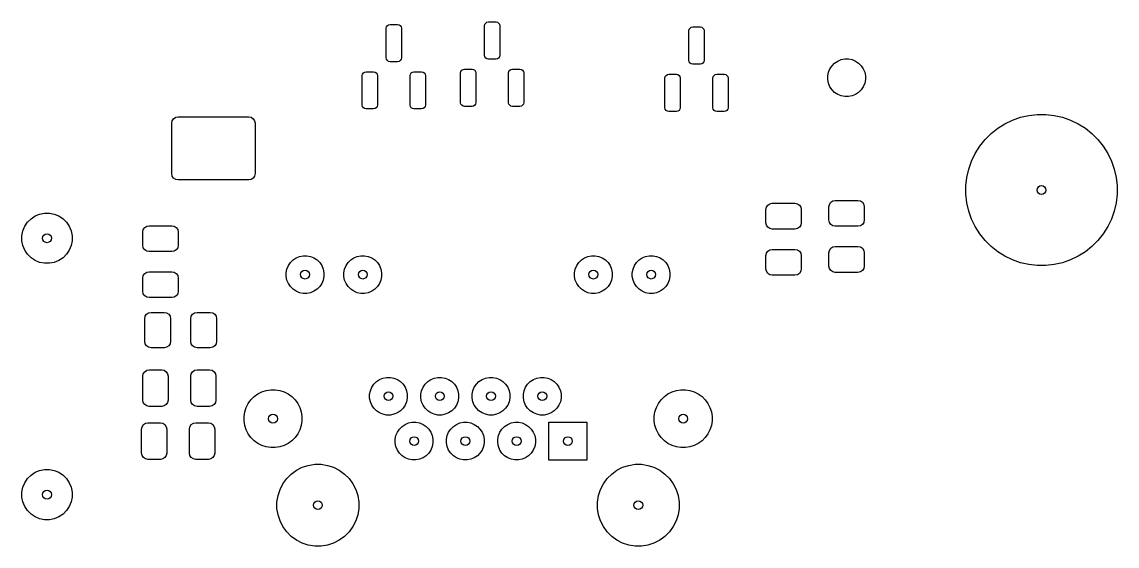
# Model space of a CAD drawing. Header units: inches. Extents: x -1.73 to 1.75, y 0.03 to 4.64.
# Drawn here: x 0.044 to 1.753, y 0.155 to 0.973 of the extents above; entities that cross this region are included whole.
import ezdxf

# ---------------------------------------------------------------- set-up
doc = ezdxf.new("R2010")
doc.units = ezdxf.units.IN
doc.header["$MEASUREMENT"] = 0
doc.layers.add('BLACK', color=250, linetype='CONTINUOUS')

msp = doc.modelspace()

# ---------------------------------------------------------------- linework, layer by layer
at = {"layer": 'BLACK', "linetype": 'CONTINUOUS'}
for p, q in [((0.6122, 0.9631), (0.6127, 0.9654)), ((0.6122, 0.9168), (0.6122, 0.9631)), ((0.6127, 0.9654), (0.6139, 0.9673)), ((0.6139, 0.9673), (0.6159, 0.9685)), ((0.6159, 0.9685), (0.6181, 0.969)), ((0.6181, 0.969), (0.6299, 0.969)), ((0.6299, 0.969), (0.6322, 0.9685)), ((0.6322, 0.9685), (0.6341, 0.9673)), ((0.6341, 0.9673), (0.6354, 0.9654)), ((0.6354, 0.9654), (0.6358, 0.9631)), ((0.6358, 0.9631), (0.6358, 0.9168)), ((0.7657, 0.967), (0.7662, 0.9693)), ((0.7657, 0.9208), (0.7657, 0.967)), ((0.7662, 0.9693), (0.7675, 0.9712)), ((0.7675, 0.9712), (0.7694, 0.9725)), ((0.7694, 0.9725), (0.7717, 0.9729)), ((0.7717, 0.9729), (0.7835, 0.9729)), ((0.7835, 0.9729), (0.7857, 0.9725)), ((0.7857, 0.9725), (0.7876, 0.9712)), ((0.7876, 0.9712), (0.7889, 0.9693)), ((0.7889, 0.9693), (0.7894, 0.967)), ((0.7894, 0.967), (0.7894, 0.9208)), ((1.0846, 0.9592), (1.0851, 0.9614)), ((1.0846, 0.9129), (1.0846, 0.9592)), ((1.0851, 0.9614), (1.0864, 0.9633)), ((1.0864, 0.9633), (1.0883, 0.9646)), ((1.0883, 0.9646), (1.0906, 0.9651)), ((1.0906, 0.9651), (1.1024, 0.9651)), ((1.1024, 0.9651), (1.1046, 0.9646)), ((1.1046, 0.9646), (1.1065, 0.9633)), ((1.1065, 0.9633), (1.1078, 0.9614)), ((1.1078, 0.9614), (1.1083, 0.9592)), ((1.1083, 0.9592), (1.1083, 0.9129)), ((0.6127, 0.9146), (0.6122, 0.9168)), ((0.6139, 0.9127), (0.6127, 0.9146)), ((0.6159, 0.9114), (0.6139, 0.9127)), ((0.6181, 0.9109), (0.6159, 0.9114)), ((0.6299, 0.9109), (0.6181, 0.9109)), ((0.6322, 0.9114), (0.6299, 0.9109)), ((0.6341, 0.9127), (0.6322, 0.9114)), ((0.6354, 0.9146), (0.6341, 0.9127)), ((0.6358, 0.9168), (0.6354, 0.9146)), ((0.7662, 0.9185), (0.7657, 0.9208)), ((0.7675, 0.9166), (0.7662, 0.9185)), ((0.7694, 0.9153), (0.7675, 0.9166)), ((0.7717, 0.9149), (0.7694, 0.9153)), ((0.7835, 0.9149), (0.7717, 0.9149)), ((0.7857, 0.9153), (0.7835, 0.9149)), ((0.7876, 0.9166), (0.7857, 0.9153)), ((0.7889, 0.9185), (0.7876, 0.9166)), ((0.7894, 0.9208), (0.7889, 0.9185)), ((1.0851, 0.9106), (1.0846, 0.9129)), ((1.0864, 0.9087), (1.0851, 0.9106)), ((1.0883, 0.9074), (1.0864, 0.9087)), ((1.0906, 0.907), (1.0883, 0.9074)), ((1.1024, 0.907), (1.0906, 0.907)), ((1.1046, 0.9074), (1.1024, 0.907)), ((1.1065, 0.9087), (1.1046, 0.9074)), ((1.1078, 0.9106), (1.1065, 0.9087)), ((1.1083, 0.9129), (1.1078, 0.9106)), ((1.3079, 0.9046), (1.312, 0.9087)), ((1.312, 0.9087), (1.3168, 0.9119)), ((1.3168, 0.9119), (1.3221, 0.9141)), ((1.3221, 0.9141), (1.3278, 0.9152)), ((1.3278, 0.9152), (1.3336, 0.9152)), ((1.3336, 0.9152), (1.3393, 0.9141)), ((1.3393, 0.9141), (1.3446, 0.9119)), ((1.3446, 0.9119), (1.3494, 0.9087)), ((1.3494, 0.9087), (1.3535, 0.9046)), ((0.5748, 0.8893), (0.5753, 0.8915)), ((0.5748, 0.843), (0.5748, 0.8893)), ((0.5753, 0.8915), (0.5765, 0.8934)), ((0.5765, 0.8934), (0.5784, 0.8947)), ((0.5784, 0.8947), (0.5807, 0.8952)), ((0.5807, 0.8952), (0.5925, 0.8952)), ((0.5925, 0.8952), (0.5948, 0.8947)), ((0.5948, 0.8947), (0.5967, 0.8934)), ((0.5967, 0.8934), (0.598, 0.8915)), ((0.598, 0.8915), (0.5984, 0.8893)), ((0.5984, 0.8893), (0.5984, 0.843)), ((0.6496, 0.8893), (0.6501, 0.8915)), ((0.6496, 0.843), (0.6496, 0.8893)), ((0.6501, 0.8915), (0.6513, 0.8934)), ((0.6513, 0.8934), (0.6533, 0.8947)), ((0.6533, 0.8947), (0.6555, 0.8952)), ((0.6555, 0.8952), (0.6673, 0.8952)), ((0.6673, 0.8952), (0.6696, 0.8947)), ((0.6696, 0.8947), (0.6715, 0.8934)), ((0.6715, 0.8934), (0.6728, 0.8915)), ((0.6728, 0.8915), (0.6732, 0.8893)), ((0.6732, 0.8893), (0.6732, 0.843)), ((0.7283, 0.8932), (0.7288, 0.8955)), ((0.7283, 0.8469), (0.7283, 0.8932)), ((0.7288, 0.8955), (0.7301, 0.8974)), ((0.7301, 0.8974), (0.732, 0.8987)), ((0.732, 0.8987), (0.7343, 0.8991)), ((0.7343, 0.8991), (0.7461, 0.8991)), ((0.7461, 0.8991), (0.7483, 0.8987)), ((0.7483, 0.8987), (0.7502, 0.8974)), ((0.7502, 0.8974), (0.7515, 0.8955)), ((0.7515, 0.8955), (0.752, 0.8932)), ((0.752, 0.8932), (0.752, 0.8469)), ((0.8031, 0.8932), (0.8036, 0.8955)), ((0.8031, 0.8469), (0.8031, 0.8932)), ((0.8036, 0.8955), (0.8049, 0.8974)), ((0.8049, 0.8974), (0.8068, 0.8987)), ((0.8068, 0.8987), (0.8091, 0.8991)), ((0.8091, 0.8991), (0.8209, 0.8991)), ((0.8209, 0.8991), (0.8231, 0.8987)), ((0.8231, 0.8987), (0.825, 0.8974)), ((0.825, 0.8974), (0.8263, 0.8955)), ((0.8263, 0.8955), (0.8268, 0.8932)), ((0.8268, 0.8932), (0.8268, 0.8469)), ((1.0477, 0.8876), (1.049, 0.8895)), ((1.049, 0.8895), (1.0509, 0.8908)), ((1.0509, 0.8908), (1.0531, 0.8912)), ((1.0531, 0.8912), (1.065, 0.8912)), ((1.065, 0.8912), (1.0672, 0.8908)), ((1.0672, 0.8908), (1.0691, 0.8895)), ((1.0691, 0.8895), (1.0704, 0.8876)), ((1.1225, 0.8876), (1.1238, 0.8895)), ((1.1238, 0.8895), (1.1257, 0.8908)), ((1.1257, 0.8908), (1.128, 0.8912)), ((1.128, 0.8912), (1.1398, 0.8912)), ((1.1398, 0.8912), (1.142, 0.8908)), ((1.142, 0.8908), (1.1439, 0.8895)), ((1.1439, 0.8895), (1.1452, 0.8876)), ((1.3013, 0.8887), (1.3025, 0.8944)), ((1.3025, 0.8944), (1.3047, 0.8997)), ((1.3047, 0.8997), (1.3079, 0.9046)), ((1.3535, 0.9046), (1.3567, 0.8997)), ((1.3567, 0.8997), (1.359, 0.8944)), ((1.359, 0.8944), (1.3601, 0.8887)), ((1.0472, 0.8853), (1.0477, 0.8876)), ((1.0472, 0.8391), (1.0472, 0.8853)), ((1.0704, 0.8876), (1.0709, 0.8853)), ((1.0709, 0.8853), (1.0709, 0.8391)), ((1.122, 0.8853), (1.1225, 0.8876)), ((1.122, 0.8391), (1.122, 0.8853)), ((1.1452, 0.8876), (1.1457, 0.8853)), ((1.1457, 0.8853), (1.1457, 0.8391)), ((1.3013, 0.8829), (1.3013, 0.8887)), ((1.3025, 0.8773), (1.3013, 0.8829)), ((1.3047, 0.8719), (1.3025, 0.8773)), ((1.3079, 0.8671), (1.3047, 0.8719)), ((1.3567, 0.8719), (1.3535, 0.8671)), ((1.359, 0.8773), (1.3567, 0.8719)), ((1.3601, 0.8829), (1.359, 0.8773)), ((1.3601, 0.8887), (1.3601, 0.8829)), ((1.312, 0.863), (1.3079, 0.8671)), ((1.3168, 0.8598), (1.312, 0.863)), ((1.3221, 0.8576), (1.3168, 0.8598)), ((1.3278, 0.8564), (1.3221, 0.8576)), ((1.3336, 0.8564), (1.3278, 0.8564)), ((1.3393, 0.8576), (1.3336, 0.8564)), ((1.3446, 0.8598), (1.3393, 0.8576)), ((1.3494, 0.863), (1.3446, 0.8598)), ((1.3535, 0.8671), (1.3494, 0.863)), ((0.5753, 0.8408), (0.5748, 0.843)), ((0.5765, 0.8388), (0.5753, 0.8408)), ((0.5784, 0.8376), (0.5765, 0.8388)), ((0.5807, 0.8371), (0.5784, 0.8376)), ((0.5948, 0.8376), (0.5925, 0.8371)), ((0.5967, 0.8388), (0.5948, 0.8376)), ((0.598, 0.8408), (0.5967, 0.8388)), ((0.5984, 0.843), (0.598, 0.8408)), ((0.6501, 0.8408), (0.6496, 0.843)), ((0.6513, 0.8388), (0.6501, 0.8408)), ((0.6533, 0.8376), (0.6513, 0.8388)), ((0.6555, 0.8371), (0.6533, 0.8376)), ((0.6696, 0.8376), (0.6673, 0.8371)), ((0.6715, 0.8388), (0.6696, 0.8376)), ((0.6728, 0.8408), (0.6715, 0.8388)), ((0.6732, 0.843), (0.6728, 0.8408)), ((0.7288, 0.8447), (0.7283, 0.8469)), ((0.7301, 0.8428), (0.7288, 0.8447)), ((0.732, 0.8415), (0.7301, 0.8428)), ((0.7343, 0.841), (0.732, 0.8415)), ((0.7461, 0.841), (0.7343, 0.841)), ((0.7483, 0.8415), (0.7461, 0.841)), ((0.7502, 0.8428), (0.7483, 0.8415)), ((0.7515, 0.8447), (0.7502, 0.8428)), ((0.752, 0.8469), (0.7515, 0.8447)), ((0.8036, 0.8447), (0.8031, 0.8469)), ((0.8049, 0.8428), (0.8036, 0.8447)), ((0.8068, 0.8415), (0.8049, 0.8428)), ((0.8091, 0.841), (0.8068, 0.8415)), ((0.8209, 0.841), (0.8091, 0.841)), ((0.8231, 0.8415), (0.8209, 0.841)), ((0.825, 0.8428), (0.8231, 0.8415)), ((0.8263, 0.8447), (0.825, 0.8428)), ((0.8268, 0.8469), (0.8263, 0.8447)), ((1.0477, 0.8368), (1.0472, 0.8391)), ((1.0709, 0.8391), (1.0704, 0.8368)), ((1.1225, 0.8368), (1.122, 0.8391)), ((1.1457, 0.8391), (1.1452, 0.8368)), ((0.2783, 0.8187), (0.2804, 0.8219)), ((0.2804, 0.8219), (0.2836, 0.8241)), ((0.2836, 0.8241), (0.2874, 0.8248)), ((0.2874, 0.8248), (0.3976, 0.8248)), ((0.3976, 0.8248), (0.4014, 0.8241)), ((0.4014, 0.8241), (0.4046, 0.8219)), ((0.4046, 0.8219), (0.4067, 0.8187)), ((0.5925, 0.8371), (0.5807, 0.8371)), ((0.6673, 0.8371), (0.6555, 0.8371)), ((1.049, 0.8349), (1.0477, 0.8368)), ((1.0509, 0.8336), (1.049, 0.8349)), ((1.0531, 0.8332), (1.0509, 0.8336)), ((1.065, 0.8332), (1.0531, 0.8332)), ((1.0672, 0.8336), (1.065, 0.8332)), ((1.0691, 0.8349), (1.0672, 0.8336)), ((1.0704, 0.8368), (1.0691, 0.8349)), ((1.1238, 0.8349), (1.1225, 0.8368)), ((1.1257, 0.8336), (1.1238, 0.8349)), ((1.128, 0.8332), (1.1257, 0.8336)), ((1.1398, 0.8332), (1.128, 0.8332)), ((1.142, 0.8336), (1.1398, 0.8332)), ((1.1439, 0.8349), (1.142, 0.8336)), ((1.1452, 0.8368), (1.1439, 0.8349)), ((1.5896, 0.8197), (1.6021, 0.8241)), ((1.6021, 0.8241), (1.6151, 0.8271)), ((1.6151, 0.8271), (1.6282, 0.8286)), ((1.6282, 0.8286), (1.6415, 0.8286)), ((1.6415, 0.8286), (1.6546, 0.8271)), ((1.6546, 0.8271), (1.6675, 0.8241)), ((1.6675, 0.8241), (1.68, 0.8197)), ((0.2776, 0.815), (0.2783, 0.8187)), ((0.2776, 0.7362), (0.2776, 0.815)), ((0.4067, 0.8187), (0.4075, 0.815)), ((0.4075, 0.815), (0.4075, 0.7362)), ((1.5561, 0.7987), (1.5665, 0.807)), ((1.5665, 0.807), (1.5777, 0.814)), ((1.5777, 0.814), (1.5896, 0.8197)), ((1.68, 0.8197), (1.692, 0.814)), ((1.692, 0.814), (1.7032, 0.807)), ((1.7032, 0.807), (1.7135, 0.7987)), ((1.5385, 0.779), (1.5468, 0.7893)), ((1.5468, 0.7893), (1.5561, 0.7987)), ((1.7135, 0.7987), (1.7229, 0.7893)), ((1.7229, 0.7893), (1.7312, 0.779)), ((1.5315, 0.7678), (1.5385, 0.779)), ((1.7312, 0.779), (1.7382, 0.7678)), ((1.5213, 0.7433), (1.5257, 0.7558)), ((1.5257, 0.7558), (1.5315, 0.7678)), ((1.7382, 0.7678), (1.744, 0.7558)), ((1.744, 0.7558), (1.7483, 0.7433)), ((0.2783, 0.7325), (0.2776, 0.7362)), ((0.4075, 0.7362), (0.4067, 0.7325)), ((1.5184, 0.7304), (1.5213, 0.7433)), ((1.7483, 0.7433), (1.7513, 0.7304)), ((0.2804, 0.7293), (0.2783, 0.7325)), ((0.2836, 0.7271), (0.2804, 0.7293)), ((0.2874, 0.7264), (0.2836, 0.7271)), ((0.3976, 0.7264), (0.2874, 0.7264)), ((0.4014, 0.7271), (0.3976, 0.7264)), ((0.4046, 0.7293), (0.4014, 0.7271)), ((0.4067, 0.7325), (0.4046, 0.7293)), ((1.5169, 0.7173), (1.5184, 0.7304)), ((1.7513, 0.7304), (1.7528, 0.7173)), ((1.5169, 0.704), (1.5169, 0.7173)), ((1.5184, 0.6908), (1.5169, 0.704)), ((1.7528, 0.704), (1.7513, 0.6908)), ((1.7528, 0.7173), (1.7528, 0.704)), ((1.2047, 0.6801), (1.2055, 0.6839)), ((1.2055, 0.6839), (1.2076, 0.6871)), ((1.2076, 0.6871), (1.2108, 0.6892)), ((1.2108, 0.6892), (1.2146, 0.69)), ((1.2146, 0.69), (1.25, 0.69)), ((1.25, 0.69), (1.2538, 0.6892)), ((1.2538, 0.6892), (1.257, 0.6871)), ((1.257, 0.6871), (1.2591, 0.6839)), ((1.2591, 0.6839), (1.2598, 0.6801)), ((1.3031, 0.6845), (1.3039, 0.6883)), ((1.3031, 0.6639), (1.3031, 0.6845)), ((1.3039, 0.6883), (1.306, 0.6915)), ((1.306, 0.6915), (1.3092, 0.6936)), ((1.3092, 0.6936), (1.313, 0.6944)), ((1.313, 0.6944), (1.3484, 0.6944)), ((1.3484, 0.6944), (1.3522, 0.6936)), ((1.3522, 0.6936), (1.3554, 0.6915)), ((1.3554, 0.6915), (1.3575, 0.6883)), ((1.3575, 0.6883), (1.3583, 0.6845)), ((1.3583, 0.6845), (1.3583, 0.6639)), ((1.5213, 0.6779), (1.5184, 0.6908)), ((1.7513, 0.6908), (1.7483, 0.6779)), ((0.0578, 0.6659), (0.0642, 0.6702)), ((0.0642, 0.6702), (0.0713, 0.6731)), ((0.0713, 0.6731), (0.0789, 0.6746)), ((0.0789, 0.6746), (0.0866, 0.6746)), ((0.0866, 0.6746), (0.0942, 0.6731)), ((0.0942, 0.6731), (0.1013, 0.6702)), ((0.1013, 0.6702), (0.1078, 0.6659)), ((1.2047, 0.6594), (1.2047, 0.6801)), ((1.2598, 0.6801), (1.2598, 0.6594)), ((1.5257, 0.6654), (1.5213, 0.6779)), ((1.7483, 0.6779), (1.744, 0.6654)), ((0.0451, 0.6469), (0.0481, 0.654)), ((0.0481, 0.654), (0.0523, 0.6604)), ((0.0523, 0.6604), (0.0578, 0.6659)), ((0.1078, 0.6659), (0.1132, 0.6604)), ((0.1132, 0.6604), (0.1175, 0.654)), ((0.1175, 0.654), (0.1205, 0.6469)), ((0.233, 0.6489), (0.2352, 0.6521)), ((0.2352, 0.6521), (0.2384, 0.6543)), ((0.2384, 0.6543), (0.2421, 0.655)), ((0.2421, 0.655), (0.2776, 0.655)), ((0.2776, 0.655), (0.2813, 0.6543)), ((0.2813, 0.6543), (0.2845, 0.6521)), ((0.2845, 0.6521), (0.2867, 0.6489)), ((1.2055, 0.6557), (1.2047, 0.6594)), ((1.2076, 0.6525), (1.2055, 0.6557)), ((1.2108, 0.6504), (1.2076, 0.6525)), ((1.2146, 0.6496), (1.2108, 0.6504)), ((1.25, 0.6496), (1.2146, 0.6496)), ((1.2538, 0.6504), (1.25, 0.6496)), ((1.257, 0.6525), (1.2538, 0.6504)), ((1.2591, 0.6557), (1.257, 0.6525)), ((1.2598, 0.6594), (1.2591, 0.6557)), ((1.3039, 0.6601), (1.3031, 0.6639)), ((1.306, 0.6569), (1.3039, 0.6601)), ((1.3092, 0.6548), (1.306, 0.6569)), ((1.313, 0.654), (1.3092, 0.6548)), ((1.3484, 0.654), (1.313, 0.654)), ((1.3522, 0.6548), (1.3484, 0.654)), ((1.3554, 0.6569), (1.3522, 0.6548)), ((1.3575, 0.6601), (1.3554, 0.6569)), ((1.3583, 0.6639), (1.3575, 0.6601)), ((1.5315, 0.6535), (1.5257, 0.6654)), ((1.5385, 0.6423), (1.5315, 0.6535)), ((1.7382, 0.6535), (1.7312, 0.6423)), ((1.744, 0.6654), (1.7382, 0.6535)), ((0.0436, 0.6393), (0.0451, 0.6469)), ((0.0436, 0.6316), (0.0436, 0.6393)), ((0.1205, 0.6469), (0.122, 0.6393)), ((0.122, 0.6393), (0.122, 0.6316)), ((0.2323, 0.6452), (0.233, 0.6489)), ((0.2323, 0.6245), (0.2323, 0.6452)), ((0.2867, 0.6489), (0.2874, 0.6452)), ((0.2874, 0.6452), (0.2874, 0.6245)), ((1.5468, 0.6319), (1.5385, 0.6423)), ((1.7312, 0.6423), (1.7229, 0.6319)), ((0.0451, 0.624), (0.0436, 0.6316)), ((0.0481, 0.6169), (0.0451, 0.624)), ((0.0523, 0.6105), (0.0481, 0.6169)), ((0.1175, 0.6169), (0.1132, 0.6105)), ((0.1205, 0.624), (0.1175, 0.6169)), ((0.122, 0.6316), (0.1205, 0.624)), ((0.233, 0.6207), (0.2323, 0.6245)), ((0.2352, 0.6175), (0.233, 0.6207)), ((0.2384, 0.6154), (0.2352, 0.6175)), ((0.2421, 0.6147), (0.2384, 0.6154)), ((0.2813, 0.6154), (0.2776, 0.6147)), ((0.2845, 0.6175), (0.2813, 0.6154)), ((0.2867, 0.6207), (0.2845, 0.6175)), ((0.2874, 0.6245), (0.2867, 0.6207)), ((1.2076, 0.6152), (1.2108, 0.6174)), ((1.2108, 0.6174), (1.2146, 0.6181)), ((1.2146, 0.6181), (1.25, 0.6181)), ((1.25, 0.6181), (1.2538, 0.6174)), ((1.2538, 0.6174), (1.257, 0.6152)), ((1.3031, 0.6127), (1.3039, 0.6165)), ((1.3039, 0.6165), (1.306, 0.6197)), ((1.306, 0.6197), (1.3092, 0.6218)), ((1.3092, 0.6218), (1.313, 0.6225)), ((1.313, 0.6225), (1.3484, 0.6225)), ((1.3484, 0.6225), (1.3522, 0.6218)), ((1.3522, 0.6218), (1.3554, 0.6197)), ((1.3554, 0.6197), (1.3575, 0.6165)), ((1.3575, 0.6165), (1.3583, 0.6127)), ((1.5561, 0.6226), (1.5468, 0.6319)), ((1.5665, 0.6143), (1.5561, 0.6226)), ((1.7135, 0.6226), (1.7032, 0.6143)), ((1.7229, 0.6319), (1.7135, 0.6226)), ((0.0578, 0.605), (0.0523, 0.6105)), ((0.0642, 0.6007), (0.0578, 0.605)), ((0.0713, 0.5978), (0.0642, 0.6007)), ((0.1013, 0.6007), (0.0942, 0.5978)), ((0.1078, 0.605), (0.1013, 0.6007)), ((0.1132, 0.6105), (0.1078, 0.605)), ((0.2776, 0.6147), (0.2421, 0.6147)), ((0.4626, 0.5975), (0.4667, 0.6016)), ((0.4667, 0.6016), (0.4715, 0.6048)), ((0.4715, 0.6048), (0.4769, 0.607)), ((0.4769, 0.607), (0.4825, 0.6081)), ((0.4825, 0.6081), (0.4883, 0.6081)), ((0.4883, 0.6081), (0.494, 0.607)), ((0.494, 0.607), (0.4994, 0.6048)), ((0.4994, 0.6048), (0.5042, 0.6016)), ((0.5042, 0.6016), (0.5083, 0.5975)), ((0.5528, 0.5975), (0.5569, 0.6016)), ((0.5569, 0.6016), (0.5617, 0.6048)), ((0.5617, 0.6048), (0.567, 0.607)), ((0.567, 0.607), (0.5727, 0.6081)), ((0.5727, 0.6081), (0.5785, 0.6081)), ((0.5785, 0.6081), (0.5842, 0.607)), ((0.5842, 0.607), (0.5895, 0.6048)), ((0.5895, 0.6048), (0.5943, 0.6016)), ((0.5943, 0.6016), (0.5984, 0.5975)), ((0.9126, 0.5975), (0.9167, 0.6016)), ((0.9167, 0.6016), (0.9215, 0.6048)), ((0.9215, 0.6048), (0.9269, 0.607)), ((0.9269, 0.607), (0.9325, 0.6081)), ((0.9325, 0.6081), (0.9383, 0.6081)), ((0.9383, 0.6081), (0.944, 0.607)), ((0.944, 0.607), (0.9494, 0.6048)), ((0.9494, 0.6048), (0.9542, 0.6016)), ((0.9542, 0.6016), (0.9583, 0.5975)), ((1.0028, 0.5975), (1.0069, 0.6016)), ((1.0069, 0.6016), (1.0117, 0.6048)), ((1.0117, 0.6048), (1.017, 0.607)), ((1.017, 0.607), (1.0227, 0.6081)), ((1.0227, 0.6081), (1.0285, 0.6081)), ((1.0285, 0.6081), (1.0342, 0.607)), ((1.0342, 0.607), (1.0395, 0.6048)), ((1.0395, 0.6048), (1.0443, 0.6016)), ((1.0443, 0.6016), (1.0484, 0.5975)), ((1.2047, 0.6083), (1.2055, 0.612)), ((1.2047, 0.5876), (1.2047, 0.6083)), ((1.2055, 0.612), (1.2076, 0.6152)), ((1.257, 0.6152), (1.2591, 0.612)), ((1.2591, 0.612), (1.2598, 0.6083)), ((1.2598, 0.6083), (1.2598, 0.5876)), ((1.3031, 0.592), (1.3031, 0.6127)), ((1.3583, 0.6127), (1.3583, 0.592)), ((1.5777, 0.6073), (1.5665, 0.6143)), ((1.5896, 0.6015), (1.5777, 0.6073)), ((1.6021, 0.5971), (1.5896, 0.6015)), ((1.68, 0.6015), (1.6675, 0.5971)), ((1.692, 0.6073), (1.68, 0.6015)), ((1.7032, 0.6143), (1.692, 0.6073)), ((0.0789, 0.5963), (0.0713, 0.5978)), ((0.0866, 0.5963), (0.0789, 0.5963)), ((0.0942, 0.5978), (0.0866, 0.5963)), ((0.2352, 0.5803), (0.2384, 0.5824)), ((0.2384, 0.5824), (0.2421, 0.5832)), ((0.2421, 0.5832), (0.2776, 0.5832)), ((0.2776, 0.5832), (0.2813, 0.5824)), ((0.2813, 0.5824), (0.2845, 0.5803)), ((0.456, 0.5816), (0.4572, 0.5873)), ((0.456, 0.5758), (0.456, 0.5816)), ((0.4572, 0.5873), (0.4594, 0.5927)), ((0.4594, 0.5927), (0.4626, 0.5975)), ((0.5083, 0.5975), (0.5115, 0.5927)), ((0.5115, 0.5927), (0.5137, 0.5873)), ((0.5137, 0.5873), (0.5148, 0.5816)), ((0.5148, 0.5816), (0.5148, 0.5758)), ((0.5462, 0.5816), (0.5473, 0.5873)), ((0.5462, 0.5758), (0.5462, 0.5816)), ((0.5473, 0.5873), (0.5495, 0.5927)), ((0.5495, 0.5927), (0.5528, 0.5975)), ((0.5984, 0.5975), (0.6016, 0.5927)), ((0.6016, 0.5927), (0.6038, 0.5873)), ((0.6038, 0.5873), (0.605, 0.5816)), ((0.605, 0.5816), (0.605, 0.5758)), ((0.906, 0.5816), (0.9072, 0.5873)), ((0.906, 0.5758), (0.906, 0.5816)), ((0.9072, 0.5873), (0.9094, 0.5927)), ((0.9094, 0.5927), (0.9126, 0.5975)), ((0.9583, 0.5975), (0.9615, 0.5927)), ((0.9615, 0.5927), (0.9637, 0.5873)), ((0.9637, 0.5873), (0.9648, 0.5816)), ((0.9648, 0.5816), (0.9648, 0.5758)), ((0.9962, 0.5816), (0.9973, 0.5873)), ((0.9962, 0.5758), (0.9962, 0.5816)), ((0.9973, 0.5873), (0.9995, 0.5927)), ((0.9995, 0.5927), (1.0028, 0.5975)), ((1.0484, 0.5975), (1.0516, 0.5927)), ((1.0516, 0.5927), (1.0538, 0.5873)), ((1.0538, 0.5873), (1.055, 0.5816)), ((1.055, 0.5816), (1.055, 0.5758)), ((1.2055, 0.5838), (1.2047, 0.5876)), ((1.2076, 0.5806), (1.2055, 0.5838)), ((1.2591, 0.5838), (1.257, 0.5806)), ((1.2598, 0.5876), (1.2591, 0.5838)), ((1.3039, 0.5883), (1.3031, 0.592)), ((1.306, 0.5851), (1.3039, 0.5883)), ((1.3092, 0.5829), (1.306, 0.5851)), ((1.313, 0.5822), (1.3092, 0.5829)), ((1.3484, 0.5822), (1.313, 0.5822)), ((1.3522, 0.5829), (1.3484, 0.5822)), ((1.3554, 0.5851), (1.3522, 0.5829)), ((1.3575, 0.5883), (1.3554, 0.5851)), ((1.3583, 0.592), (1.3575, 0.5883)), ((1.6151, 0.5942), (1.6021, 0.5971)), ((1.6282, 0.5927), (1.6151, 0.5942)), ((1.6415, 0.5927), (1.6282, 0.5927)), ((1.6546, 0.5942), (1.6415, 0.5927)), ((1.6675, 0.5971), (1.6546, 0.5942)), ((0.2323, 0.5733), (0.233, 0.5771)), ((0.2323, 0.5527), (0.2323, 0.5733)), ((0.233, 0.5771), (0.2352, 0.5803)), ((0.2845, 0.5803), (0.2867, 0.5771)), ((0.2867, 0.5771), (0.2874, 0.5733)), ((0.2874, 0.5733), (0.2874, 0.5527)), ((0.4572, 0.5702), (0.456, 0.5758)), ((0.4594, 0.5648), (0.4572, 0.5702)), ((0.4626, 0.56), (0.4594, 0.5648)), ((0.5115, 0.5648), (0.5083, 0.56)), ((0.5137, 0.5702), (0.5115, 0.5648)), ((0.5148, 0.5758), (0.5137, 0.5702)), ((0.5473, 0.5702), (0.5462, 0.5758)), ((0.5495, 0.5648), (0.5473, 0.5702)), ((0.5528, 0.56), (0.5495, 0.5648)), ((0.6016, 0.5648), (0.5984, 0.56)), ((0.6038, 0.5702), (0.6016, 0.5648)), ((0.605, 0.5758), (0.6038, 0.5702)), ((0.9072, 0.5702), (0.906, 0.5758)), ((0.9094, 0.5648), (0.9072, 0.5702)), ((0.9126, 0.56), (0.9094, 0.5648)), ((0.9615, 0.5648), (0.9583, 0.56)), ((0.9637, 0.5702), (0.9615, 0.5648)), ((0.9648, 0.5758), (0.9637, 0.5702)), ((0.9973, 0.5702), (0.9962, 0.5758)), ((0.9995, 0.5648), (0.9973, 0.5702)), ((1.0028, 0.56), (0.9995, 0.5648)), ((1.0516, 0.5648), (1.0484, 0.56)), ((1.0538, 0.5702), (1.0516, 0.5648)), ((1.055, 0.5758), (1.0538, 0.5702)), ((1.2108, 0.5785), (1.2076, 0.5806)), ((1.2146, 0.5778), (1.2108, 0.5785)), ((1.25, 0.5778), (1.2146, 0.5778)), ((1.2538, 0.5785), (1.25, 0.5778)), ((1.257, 0.5806), (1.2538, 0.5785)), ((0.233, 0.5489), (0.2323, 0.5527)), ((0.2352, 0.5457), (0.233, 0.5489)), ((0.2867, 0.5489), (0.2845, 0.5457)), ((0.2874, 0.5527), (0.2867, 0.5489)), ((0.4667, 0.5559), (0.4626, 0.56)), ((0.4715, 0.5527), (0.4667, 0.5559)), ((0.4769, 0.5505), (0.4715, 0.5527)), ((0.4825, 0.5494), (0.4769, 0.5505)), ((0.4883, 0.5494), (0.4825, 0.5494)), ((0.494, 0.5505), (0.4883, 0.5494)), ((0.4994, 0.5527), (0.494, 0.5505)), ((0.5042, 0.5559), (0.4994, 0.5527)), ((0.5083, 0.56), (0.5042, 0.5559)), ((0.5569, 0.5559), (0.5528, 0.56)), ((0.5617, 0.5527), (0.5569, 0.5559)), ((0.567, 0.5505), (0.5617, 0.5527)), ((0.5727, 0.5494), (0.567, 0.5505)), ((0.5785, 0.5494), (0.5727, 0.5494)), ((0.5842, 0.5505), (0.5785, 0.5494)), ((0.5895, 0.5527), (0.5842, 0.5505)), ((0.5943, 0.5559), (0.5895, 0.5527)), ((0.5984, 0.56), (0.5943, 0.5559)), ((0.9167, 0.5559), (0.9126, 0.56)), ((0.9215, 0.5527), (0.9167, 0.5559)), ((0.9269, 0.5505), (0.9215, 0.5527)), ((0.9325, 0.5494), (0.9269, 0.5505)), ((0.9383, 0.5494), (0.9325, 0.5494)), ((0.944, 0.5505), (0.9383, 0.5494)), ((0.9494, 0.5527), (0.944, 0.5505)), ((0.9542, 0.5559), (0.9494, 0.5527)), ((0.9583, 0.56), (0.9542, 0.5559)), ((1.0069, 0.5559), (1.0028, 0.56)), ((1.0117, 0.5527), (1.0069, 0.5559)), ((1.017, 0.5505), (1.0117, 0.5527)), ((1.0227, 0.5494), (1.017, 0.5505)), ((1.0285, 0.5494), (1.0227, 0.5494)), ((1.0342, 0.5505), (1.0285, 0.5494)), ((1.0395, 0.5527), (1.0342, 0.5505)), ((1.0443, 0.5559), (1.0395, 0.5527)), ((1.0484, 0.56), (1.0443, 0.5559)), ((0.2384, 0.5436), (0.2352, 0.5457)), ((0.2421, 0.5428), (0.2384, 0.5436)), ((0.2776, 0.5428), (0.2421, 0.5428)), ((0.2813, 0.5436), (0.2776, 0.5428)), ((0.2845, 0.5457), (0.2813, 0.5436)), ((0.2352, 0.5098), (0.236, 0.5136)), ((0.236, 0.5136), (0.2381, 0.5168)), ((0.2381, 0.5168), (0.2413, 0.5189)), ((0.2413, 0.5189), (0.2451, 0.5197)), ((0.2451, 0.5197), (0.2657, 0.5197)), ((0.2657, 0.5197), (0.2695, 0.5189)), ((0.2695, 0.5189), (0.2727, 0.5168)), ((0.2727, 0.5168), (0.2748, 0.5136)), ((0.2748, 0.5136), (0.2756, 0.5098)), ((0.3071, 0.5098), (0.3078, 0.5136)), ((0.3078, 0.5136), (0.31, 0.5168)), ((0.31, 0.5168), (0.3132, 0.5189)), ((0.3132, 0.5189), (0.3169, 0.5197)), ((0.3169, 0.5197), (0.3376, 0.5197)), ((0.3376, 0.5197), (0.3414, 0.5189)), ((0.3414, 0.5189), (0.3446, 0.5168)), ((0.3446, 0.5168), (0.3467, 0.5136)), ((0.3467, 0.5136), (0.3474, 0.5098)), ((0.2352, 0.4744), (0.2352, 0.5098)), ((0.2756, 0.5098), (0.2756, 0.4744)), ((0.3071, 0.4744), (0.3071, 0.5098)), ((0.3474, 0.5098), (0.3474, 0.4744)), ((0.236, 0.4706), (0.2352, 0.4744)), ((0.2381, 0.4674), (0.236, 0.4706)), ((0.2413, 0.4653), (0.2381, 0.4674)), ((0.2451, 0.4646), (0.2413, 0.4653)), ((0.2657, 0.4646), (0.2451, 0.4646)), ((0.2695, 0.4653), (0.2657, 0.4646)), ((0.2727, 0.4674), (0.2695, 0.4653)), ((0.2748, 0.4706), (0.2727, 0.4674)), ((0.2756, 0.4744), (0.2748, 0.4706)), ((0.3078, 0.4706), (0.3071, 0.4744)), ((0.31, 0.4674), (0.3078, 0.4706)), ((0.3132, 0.4653), (0.31, 0.4674)), ((0.3169, 0.4646), (0.3132, 0.4653)), ((0.3376, 0.4646), (0.3169, 0.4646)), ((0.3414, 0.4653), (0.3376, 0.4646)), ((0.3446, 0.4674), (0.3414, 0.4653)), ((0.3467, 0.4706), (0.3446, 0.4674)), ((0.3474, 0.4744), (0.3467, 0.4706)), ((0.2352, 0.4272), (0.2384, 0.4294)), ((0.2384, 0.4294), (0.2421, 0.4301)), ((0.2421, 0.4301), (0.2618, 0.4301)), ((0.2618, 0.4301), (0.2656, 0.4294)), ((0.2656, 0.4294), (0.2688, 0.4272)), ((0.31, 0.4272), (0.3132, 0.4294)), ((0.3132, 0.4294), (0.3169, 0.4301)), ((0.3169, 0.4301), (0.3366, 0.4301)), ((0.3366, 0.4301), (0.3404, 0.4294)), ((0.3404, 0.4294), (0.3436, 0.4272)), ((0.2323, 0.4203), (0.233, 0.424)), ((0.2323, 0.3829), (0.2323, 0.4203)), ((0.233, 0.424), (0.2352, 0.4272)), ((0.2688, 0.4272), (0.2709, 0.424)), ((0.2709, 0.424), (0.2717, 0.4203)), ((0.2717, 0.4203), (0.2717, 0.3829)), ((0.3071, 0.4203), (0.3078, 0.424)), ((0.3071, 0.3829), (0.3071, 0.4203)), ((0.3078, 0.424), (0.31, 0.4272)), ((0.3436, 0.4272), (0.3457, 0.424)), ((0.3457, 0.424), (0.3465, 0.4203)), ((0.3465, 0.4203), (0.3465, 0.3829)), ((0.5928, 0.4077), (0.5969, 0.4118)), ((0.5969, 0.4118), (0.6018, 0.415)), ((0.6018, 0.415), (0.6071, 0.4172)), ((0.6071, 0.4172), (0.6128, 0.4184)), ((0.6128, 0.4184), (0.6186, 0.4184)), ((0.6186, 0.4184), (0.6242, 0.4172)), ((0.6242, 0.4172), (0.6296, 0.415)), ((0.6296, 0.415), (0.6344, 0.4118)), ((0.6344, 0.4118), (0.6385, 0.4077)), ((0.6728, 0.4077), (0.6769, 0.4118)), ((0.6769, 0.4118), (0.6818, 0.415)), ((0.6818, 0.415), (0.6871, 0.4172)), ((0.6871, 0.4172), (0.6928, 0.4184)), ((0.6928, 0.4184), (0.6986, 0.4184)), ((0.6986, 0.4184), (0.7042, 0.4172)), ((0.7042, 0.4172), (0.7096, 0.415)), ((0.7096, 0.415), (0.7144, 0.4118)), ((0.7144, 0.4118), (0.7185, 0.4077)), ((0.7528, 0.4077), (0.7569, 0.4118)), ((0.7569, 0.4118), (0.7618, 0.415)), ((0.7618, 0.415), (0.7671, 0.4172)), ((0.7671, 0.4172), (0.7728, 0.4184)), ((0.7728, 0.4184), (0.7786, 0.4184)), ((0.7786, 0.4184), (0.7842, 0.4172)), ((0.7842, 0.4172), (0.7896, 0.415)), ((0.7896, 0.415), (0.7944, 0.4118)), ((0.7944, 0.4118), (0.7985, 0.4077)), ((0.8328, 0.4077), (0.8369, 0.4118)), ((0.8369, 0.4118), (0.8418, 0.415)), ((0.8418, 0.415), (0.8471, 0.4172)), ((0.8471, 0.4172), (0.8528, 0.4184)), ((0.8528, 0.4184), (0.8586, 0.4184)), ((0.8586, 0.4184), (0.8642, 0.4172)), ((0.8642, 0.4172), (0.8696, 0.415)), ((0.8696, 0.415), (0.8744, 0.4118)), ((0.8744, 0.4118), (0.8785, 0.4077)), ((0.4118, 0.3925), (0.4181, 0.3958)), ((0.4181, 0.3958), (0.4249, 0.398)), ((0.4249, 0.398), (0.4319, 0.3991)), ((0.4319, 0.3991), (0.439, 0.3991)), ((0.439, 0.3991), (0.446, 0.398)), ((0.446, 0.398), (0.4528, 0.3958)), ((0.4528, 0.3958), (0.4591, 0.3925)), ((0.5863, 0.3919), (0.5874, 0.3975)), ((0.5874, 0.3975), (0.5896, 0.4029)), ((0.5896, 0.4029), (0.5928, 0.4077)), ((0.6385, 0.4077), (0.6417, 0.4029)), ((0.6417, 0.4029), (0.6439, 0.3975)), ((0.6439, 0.3975), (0.6451, 0.3919)), ((0.6663, 0.3919), (0.6674, 0.3975)), ((0.6674, 0.3975), (0.6696, 0.4029)), ((0.6696, 0.4029), (0.6728, 0.4077)), ((0.7185, 0.4077), (0.7217, 0.4029)), ((0.7217, 0.4029), (0.7239, 0.3975)), ((0.7239, 0.3975), (0.7251, 0.3919)), ((0.7463, 0.3919), (0.7474, 0.3975)), ((0.7474, 0.3975), (0.7496, 0.4029)), ((0.7496, 0.4029), (0.7528, 0.4077)), ((0.7985, 0.4077), (0.8017, 0.4029)), ((0.8017, 0.4029), (0.8039, 0.3975)), ((0.8039, 0.3975), (0.8051, 0.3919)), ((0.8263, 0.3919), (0.8274, 0.3975)), ((0.8274, 0.3975), (0.8296, 0.4029)), ((0.8296, 0.4029), (0.8328, 0.4077)), ((0.8785, 0.4077), (0.8817, 0.4029)), ((0.8817, 0.4029), (0.8839, 0.3975)), ((0.8839, 0.3975), (0.8851, 0.3919)), ((1.0519, 0.3925), (1.0583, 0.3958)), ((1.0583, 0.3958), (1.065, 0.398)), ((1.065, 0.398), (1.072, 0.3991)), ((1.072, 0.3991), (1.0791, 0.3991)), ((1.0791, 0.3991), (1.0862, 0.398)), ((1.0862, 0.398), (1.0929, 0.3958)), ((1.0929, 0.3958), (1.0992, 0.3925)), ((0.233, 0.3791), (0.2323, 0.3829)), ((0.2352, 0.3759), (0.233, 0.3791)), ((0.2709, 0.3791), (0.2688, 0.3759)), ((0.2717, 0.3829), (0.2709, 0.3791)), ((0.3078, 0.3791), (0.3071, 0.3829)), ((0.31, 0.3759), (0.3078, 0.3791)), ((0.3457, 0.3791), (0.3436, 0.3759)), ((0.3465, 0.3829), (0.3457, 0.3791)), ((0.3936, 0.3713), (0.3968, 0.3776)), ((0.3968, 0.3776), (0.401, 0.3833)), ((0.401, 0.3833), (0.406, 0.3884)), ((0.406, 0.3884), (0.4118, 0.3925)), ((0.4591, 0.3925), (0.4648, 0.3884)), ((0.4648, 0.3884), (0.4699, 0.3833)), ((0.4699, 0.3833), (0.474, 0.3776)), ((0.474, 0.3776), (0.4773, 0.3713)), ((0.5863, 0.3861), (0.5863, 0.3919)), ((0.5874, 0.3804), (0.5863, 0.3861)), ((0.5896, 0.3751), (0.5874, 0.3804)), ((0.6439, 0.3804), (0.6417, 0.3751)), ((0.6451, 0.3861), (0.6439, 0.3804)), ((0.6451, 0.3919), (0.6451, 0.3861)), ((0.6663, 0.3861), (0.6663, 0.3919)), ((0.6674, 0.3804), (0.6663, 0.3861)), ((0.6696, 0.3751), (0.6674, 0.3804)), ((0.7239, 0.3804), (0.7217, 0.3751)), ((0.7251, 0.3861), (0.7239, 0.3804)), ((0.7251, 0.3919), (0.7251, 0.3861)), ((0.7463, 0.3861), (0.7463, 0.3919)), ((0.7474, 0.3804), (0.7463, 0.3861)), ((0.7496, 0.3751), (0.7474, 0.3804)), ((0.8039, 0.3804), (0.8017, 0.3751)), ((0.8051, 0.3861), (0.8039, 0.3804)), ((0.8051, 0.3919), (0.8051, 0.3861)), ((0.8263, 0.3861), (0.8263, 0.3919)), ((0.8274, 0.3804), (0.8263, 0.3861)), ((0.8296, 0.3751), (0.8274, 0.3804)), ((0.8839, 0.3804), (0.8817, 0.3751)), ((0.8851, 0.3861), (0.8839, 0.3804)), ((0.8851, 0.3919), (0.8851, 0.3861)), ((1.0338, 0.3713), (1.037, 0.3776)), ((1.037, 0.3776), (1.0412, 0.3833)), ((1.0412, 0.3833), (1.0462, 0.3884)), ((1.0462, 0.3884), (1.0519, 0.3925)), ((1.0992, 0.3925), (1.105, 0.3884)), ((1.105, 0.3884), (1.11, 0.3833)), ((1.11, 0.3833), (1.1142, 0.3776)), ((1.1142, 0.3776), (1.1174, 0.3713)), ((0.2384, 0.3738), (0.2352, 0.3759)), ((0.2421, 0.373), (0.2384, 0.3738)), ((0.2618, 0.373), (0.2421, 0.373)), ((0.2656, 0.3738), (0.2618, 0.373)), ((0.2688, 0.3759), (0.2656, 0.3738)), ((0.3132, 0.3738), (0.31, 0.3759)), ((0.3169, 0.373), (0.3132, 0.3738)), ((0.3366, 0.373), (0.3169, 0.373)), ((0.3404, 0.3738), (0.3366, 0.373)), ((0.3436, 0.3759), (0.3404, 0.3738)), ((0.3903, 0.3575), (0.3914, 0.3645)), ((0.3914, 0.3645), (0.3936, 0.3713)), ((0.4773, 0.3713), (0.4795, 0.3645)), ((0.4795, 0.3645), (0.4806, 0.3575)), ((0.5928, 0.3702), (0.5896, 0.3751)), ((0.5969, 0.3662), (0.5928, 0.3702)), ((0.6018, 0.3629), (0.5969, 0.3662)), ((0.6071, 0.3607), (0.6018, 0.3629)), ((0.6128, 0.3596), (0.6071, 0.3607)), ((0.6186, 0.3596), (0.6128, 0.3596)), ((0.6242, 0.3607), (0.6186, 0.3596)), ((0.6296, 0.3629), (0.6242, 0.3607)), ((0.6344, 0.3662), (0.6296, 0.3629)), ((0.6385, 0.3702), (0.6344, 0.3662)), ((0.6417, 0.3751), (0.6385, 0.3702)), ((0.6728, 0.3702), (0.6696, 0.3751)), ((0.6769, 0.3662), (0.6728, 0.3702)), ((0.6818, 0.3629), (0.6769, 0.3662)), ((0.6871, 0.3607), (0.6818, 0.3629)), ((0.6928, 0.3596), (0.6871, 0.3607)), ((0.6986, 0.3596), (0.6928, 0.3596)), ((0.7042, 0.3607), (0.6986, 0.3596)), ((0.7096, 0.3629), (0.7042, 0.3607)), ((0.7144, 0.3662), (0.7096, 0.3629)), ((0.7185, 0.3702), (0.7144, 0.3662)), ((0.7217, 0.3751), (0.7185, 0.3702)), ((0.7528, 0.3702), (0.7496, 0.3751)), ((0.7569, 0.3662), (0.7528, 0.3702)), ((0.7618, 0.3629), (0.7569, 0.3662)), ((0.7671, 0.3607), (0.7618, 0.3629)), ((0.7728, 0.3596), (0.7671, 0.3607)), ((0.7786, 0.3596), (0.7728, 0.3596)), ((0.7842, 0.3607), (0.7786, 0.3596)), ((0.7896, 0.3629), (0.7842, 0.3607)), ((0.7944, 0.3662), (0.7896, 0.3629)), ((0.7985, 0.3702), (0.7944, 0.3662)), ((0.8017, 0.3751), (0.7985, 0.3702)), ((0.8328, 0.3702), (0.8296, 0.3751)), ((0.8369, 0.3662), (0.8328, 0.3702)), ((0.8418, 0.3629), (0.8369, 0.3662)), ((0.8471, 0.3607), (0.8418, 0.3629)), ((0.8528, 0.3596), (0.8471, 0.3607)), ((0.8586, 0.3596), (0.8528, 0.3596)), ((0.8642, 0.3607), (0.8586, 0.3596)), ((0.8696, 0.3629), (0.8642, 0.3607)), ((0.8744, 0.3662), (0.8696, 0.3629)), ((0.8785, 0.3702), (0.8744, 0.3662)), ((0.8817, 0.3751), (0.8785, 0.3702)), ((1.0305, 0.3575), (1.0316, 0.3645)), ((1.0316, 0.3645), (1.0338, 0.3713)), ((1.1174, 0.3713), (1.1196, 0.3645)), ((1.1196, 0.3645), (1.1207, 0.3575)), ((0.2311, 0.3414), (0.2332, 0.3446)), ((0.2332, 0.3446), (0.2364, 0.3467)), ((0.2364, 0.3467), (0.2402, 0.3474)), ((0.2402, 0.3474), (0.2598, 0.3474)), ((0.2598, 0.3474), (0.2636, 0.3467)), ((0.2636, 0.3467), (0.2668, 0.3446)), ((0.2668, 0.3446), (0.2689, 0.3414)), ((0.3059, 0.3414), (0.308, 0.3446)), ((0.308, 0.3446), (0.3112, 0.3467)), ((0.3112, 0.3467), (0.315, 0.3474)), ((0.315, 0.3474), (0.3346, 0.3474)), ((0.3346, 0.3474), (0.3384, 0.3467)), ((0.3384, 0.3467), (0.3416, 0.3446)), ((0.3416, 0.3446), (0.3437, 0.3414)), ((0.3903, 0.3504), (0.3903, 0.3575)), ((0.3914, 0.3434), (0.3903, 0.3504)), ((0.3936, 0.3366), (0.3914, 0.3434)), ((0.4795, 0.3434), (0.4773, 0.3366)), ((0.4806, 0.3504), (0.4795, 0.3434)), ((0.4806, 0.3575), (0.4806, 0.3504)), ((0.6369, 0.3417), (0.6418, 0.3449)), ((0.6418, 0.3449), (0.6471, 0.3472)), ((0.6471, 0.3472), (0.6528, 0.3483)), ((0.6528, 0.3483), (0.6586, 0.3483)), ((0.6586, 0.3483), (0.6642, 0.3472)), ((0.6642, 0.3472), (0.6696, 0.3449)), ((0.6696, 0.3449), (0.6744, 0.3417)), ((0.7169, 0.3417), (0.7218, 0.3449)), ((0.7218, 0.3449), (0.7271, 0.3472)), ((0.7271, 0.3472), (0.7328, 0.3483)), ((0.7328, 0.3483), (0.7386, 0.3483)), ((0.7386, 0.3483), (0.7442, 0.3472)), ((0.7442, 0.3472), (0.7496, 0.3449)), ((0.7496, 0.3449), (0.7544, 0.3417)), ((0.7969, 0.3417), (0.8018, 0.3449)), ((0.8018, 0.3449), (0.8071, 0.3472)), ((0.8071, 0.3472), (0.8128, 0.3483)), ((0.8128, 0.3483), (0.8186, 0.3483)), ((0.8186, 0.3483), (0.8242, 0.3472)), ((0.8242, 0.3472), (0.8296, 0.3449)), ((0.8296, 0.3449), (0.8344, 0.3417)), ((0.8661, 0.2894), (0.8661, 0.3484)), ((0.8661, 0.3484), (0.9252, 0.3484)), ((0.9252, 0.3484), (0.9252, 0.2894)), ((1.0305, 0.3504), (1.0305, 0.3575)), ((1.0316, 0.3434), (1.0305, 0.3504)), ((1.0338, 0.3366), (1.0316, 0.3434)), ((1.1196, 0.3434), (1.1174, 0.3366)), ((1.1207, 0.3504), (1.1196, 0.3434)), ((1.1207, 0.3575), (1.1207, 0.3504)), ((0.2303, 0.3376), (0.2311, 0.3414)), ((0.2303, 0.3002), (0.2303, 0.3376)), ((0.2689, 0.3414), (0.2697, 0.3376)), ((0.2697, 0.3376), (0.2697, 0.3002)), ((0.3051, 0.3376), (0.3059, 0.3414)), ((0.3051, 0.3002), (0.3051, 0.3376)), ((0.3437, 0.3414), (0.3445, 0.3376)), ((0.3445, 0.3376), (0.3445, 0.3002)), ((0.3968, 0.3303), (0.3936, 0.3366)), ((0.401, 0.3245), (0.3968, 0.3303)), ((0.474, 0.3303), (0.4699, 0.3245)), ((0.4773, 0.3366), (0.474, 0.3303)), ((0.6263, 0.3218), (0.6274, 0.3275)), ((0.6274, 0.3275), (0.6296, 0.3328)), ((0.6296, 0.3328), (0.6328, 0.3376)), ((0.6328, 0.3376), (0.6369, 0.3417)), ((0.6744, 0.3417), (0.6785, 0.3376)), ((0.6785, 0.3376), (0.6817, 0.3328)), ((0.6817, 0.3328), (0.6839, 0.3275)), ((0.6839, 0.3275), (0.6851, 0.3218)), ((0.7063, 0.3218), (0.7074, 0.3275)), ((0.7074, 0.3275), (0.7096, 0.3328)), ((0.7096, 0.3328), (0.7128, 0.3376)), ((0.7128, 0.3376), (0.7169, 0.3417)), ((0.7544, 0.3417), (0.7585, 0.3376)), ((0.7585, 0.3376), (0.7617, 0.3328)), ((0.7617, 0.3328), (0.7639, 0.3275)), ((0.7639, 0.3275), (0.7651, 0.3218)), ((0.7863, 0.3218), (0.7874, 0.3275)), ((0.7874, 0.3275), (0.7896, 0.3328)), ((0.7896, 0.3328), (0.7928, 0.3376)), ((0.7928, 0.3376), (0.7969, 0.3417)), ((0.8344, 0.3417), (0.8385, 0.3376)), ((0.8385, 0.3376), (0.8417, 0.3328)), ((0.8417, 0.3328), (0.8439, 0.3275)), ((0.8439, 0.3275), (0.8451, 0.3218)), ((1.037, 0.3303), (1.0338, 0.3366)), ((1.0412, 0.3245), (1.037, 0.3303)), ((1.1142, 0.3303), (1.11, 0.3245)), ((1.1174, 0.3366), (1.1142, 0.3303)), ((0.406, 0.3195), (0.401, 0.3245)), ((0.4118, 0.3153), (0.406, 0.3195)), ((0.4181, 0.3121), (0.4118, 0.3153)), ((0.4249, 0.3099), (0.4181, 0.3121)), ((0.4319, 0.3088), (0.4249, 0.3099)), ((0.439, 0.3088), (0.4319, 0.3088)), ((0.446, 0.3099), (0.439, 0.3088)), ((0.4528, 0.3121), (0.446, 0.3099)), ((0.4591, 0.3153), (0.4528, 0.3121)), ((0.4648, 0.3195), (0.4591, 0.3153)), ((0.4699, 0.3245), (0.4648, 0.3195)), ((0.6263, 0.316), (0.6263, 0.3218)), ((0.6274, 0.3103), (0.6263, 0.316)), ((0.6296, 0.305), (0.6274, 0.3103)), ((0.6839, 0.3103), (0.6817, 0.305)), ((0.6851, 0.316), (0.6839, 0.3103)), ((0.6851, 0.3218), (0.6851, 0.316)), ((0.7063, 0.316), (0.7063, 0.3218)), ((0.7074, 0.3103), (0.7063, 0.316)), ((0.7096, 0.305), (0.7074, 0.3103)), ((0.7639, 0.3103), (0.7617, 0.305)), ((0.7651, 0.316), (0.7639, 0.3103)), ((0.7651, 0.3218), (0.7651, 0.316)), ((0.7863, 0.316), (0.7863, 0.3218)), ((0.7874, 0.3103), (0.7863, 0.316)), ((0.7896, 0.305), (0.7874, 0.3103)), ((0.8439, 0.3103), (0.8417, 0.305)), ((0.8451, 0.316), (0.8439, 0.3103)), ((0.8451, 0.3218), (0.8451, 0.316)), ((1.0462, 0.3195), (1.0412, 0.3245)), ((1.0519, 0.3153), (1.0462, 0.3195)), ((1.0583, 0.3121), (1.0519, 0.3153)), ((1.065, 0.3099), (1.0583, 0.3121)), ((1.072, 0.3088), (1.065, 0.3099)), ((1.0791, 0.3088), (1.072, 0.3088)), ((1.0862, 0.3099), (1.0791, 0.3088)), ((1.0929, 0.3121), (1.0862, 0.3099)), ((1.0992, 0.3153), (1.0929, 0.3121)), ((1.105, 0.3195), (1.0992, 0.3153)), ((1.11, 0.3245), (1.105, 0.3195)), ((0.2311, 0.2964), (0.2303, 0.3002)), ((0.2332, 0.2932), (0.2311, 0.2964)), ((0.2364, 0.2911), (0.2332, 0.2932)), ((0.2402, 0.2904), (0.2364, 0.2911)), ((0.2636, 0.2911), (0.2598, 0.2904)), ((0.2668, 0.2932), (0.2636, 0.2911)), ((0.2689, 0.2964), (0.2668, 0.2932)), ((0.2697, 0.3002), (0.2689, 0.2964)), ((0.3059, 0.2964), (0.3051, 0.3002)), ((0.308, 0.2932), (0.3059, 0.2964)), ((0.3112, 0.2911), (0.308, 0.2932)), ((0.315, 0.2904), (0.3112, 0.2911)), ((0.3384, 0.2911), (0.3346, 0.2904)), ((0.3416, 0.2932), (0.3384, 0.2911)), ((0.3437, 0.2964), (0.3416, 0.2932)), ((0.3445, 0.3002), (0.3437, 0.2964)), ((0.6328, 0.3002), (0.6296, 0.305)), ((0.6369, 0.2961), (0.6328, 0.3002)), ((0.6418, 0.2929), (0.6369, 0.2961)), ((0.6471, 0.2906), (0.6418, 0.2929)), ((0.6528, 0.2895), (0.6471, 0.2906)), ((0.6642, 0.2906), (0.6586, 0.2895)), ((0.6696, 0.2929), (0.6642, 0.2906)), ((0.6744, 0.2961), (0.6696, 0.2929)), ((0.6785, 0.3002), (0.6744, 0.2961)), ((0.6817, 0.305), (0.6785, 0.3002)), ((0.7128, 0.3002), (0.7096, 0.305)), ((0.7169, 0.2961), (0.7128, 0.3002)), ((0.7218, 0.2929), (0.7169, 0.2961)), ((0.7271, 0.2906), (0.7218, 0.2929)), ((0.7328, 0.2895), (0.7271, 0.2906)), ((0.7442, 0.2906), (0.7386, 0.2895)), ((0.7496, 0.2929), (0.7442, 0.2906)), ((0.7544, 0.2961), (0.7496, 0.2929)), ((0.7585, 0.3002), (0.7544, 0.2961)), ((0.7617, 0.305), (0.7585, 0.3002)), ((0.7928, 0.3002), (0.7896, 0.305)), ((0.7969, 0.2961), (0.7928, 0.3002)), ((0.8018, 0.2929), (0.7969, 0.2961)), ((0.8071, 0.2906), (0.8018, 0.2929)), ((0.8128, 0.2895), (0.8071, 0.2906)), ((0.8242, 0.2906), (0.8186, 0.2895)), ((0.8296, 0.2929), (0.8242, 0.2906)), ((0.8344, 0.2961), (0.8296, 0.2929)), ((0.8385, 0.3002), (0.8344, 0.2961)), ((0.8417, 0.305), (0.8385, 0.3002)), ((0.0713, 0.2731), (0.0789, 0.2746)), ((0.0789, 0.2746), (0.0866, 0.2746)), ((0.0866, 0.2746), (0.0942, 0.2731)), ((0.2598, 0.2904), (0.2402, 0.2904)), ((0.3346, 0.2904), (0.315, 0.2904)), ((0.4721, 0.2734), (0.481, 0.278)), ((0.481, 0.278), (0.4906, 0.2811)), ((0.4906, 0.2811), (0.5005, 0.2827)), ((0.5005, 0.2827), (0.5105, 0.2827)), ((0.5105, 0.2827), (0.5204, 0.2811)), ((0.5204, 0.2811), (0.53, 0.278)), ((0.53, 0.278), (0.5389, 0.2734)), ((0.6586, 0.2895), (0.6528, 0.2895)), ((0.7386, 0.2895), (0.7328, 0.2895)), ((0.8186, 0.2895), (0.8128, 0.2895)), ((0.9252, 0.2894), (0.8661, 0.2894)), ((0.9721, 0.2734), (0.981, 0.278)), ((0.981, 0.278), (0.9906, 0.2811)), ((0.9906, 0.2811), (1.0005, 0.2827)), ((1.0005, 0.2827), (1.0105, 0.2827)), ((1.0105, 0.2827), (1.0204, 0.2811)), ((1.0204, 0.2811), (1.03, 0.278)), ((1.03, 0.278), (1.0389, 0.2734)), ((0.0481, 0.254), (0.0523, 0.2604)), ((0.0523, 0.2604), (0.0578, 0.2659)), ((0.0578, 0.2659), (0.0642, 0.2702)), ((0.0642, 0.2702), (0.0713, 0.2731)), ((0.0942, 0.2731), (0.1013, 0.2702)), ((0.1013, 0.2702), (0.1078, 0.2659)), ((0.1078, 0.2659), (0.1132, 0.2604)), ((0.1132, 0.2604), (0.1175, 0.254)), ((0.451, 0.2523), (0.4569, 0.2604)), ((0.4569, 0.2604), (0.464, 0.2675)), ((0.464, 0.2675), (0.4721, 0.2734)), ((0.5389, 0.2734), (0.5471, 0.2675)), ((0.5471, 0.2675), (0.5542, 0.2604)), ((0.5542, 0.2604), (0.5601, 0.2523)), ((0.951, 0.2523), (0.9569, 0.2604)), ((0.9569, 0.2604), (0.964, 0.2675)), ((0.964, 0.2675), (0.9721, 0.2734)), ((1.0389, 0.2734), (1.0471, 0.2675)), ((1.0471, 0.2675), (1.0542, 0.2604)), ((1.0542, 0.2604), (1.0601, 0.2523)), ((0.0436, 0.2393), (0.0451, 0.2469)), ((0.0436, 0.2316), (0.0436, 0.2393)), ((0.0451, 0.2469), (0.0481, 0.254)), ((0.1175, 0.254), (0.1205, 0.2469)), ((0.1205, 0.2469), (0.122, 0.2393)), ((0.122, 0.2393), (0.122, 0.2316)), ((0.4433, 0.2338), (0.4464, 0.2434)), ((0.4464, 0.2434), (0.451, 0.2523)), ((0.5601, 0.2523), (0.5646, 0.2434)), ((0.5646, 0.2434), (0.5677, 0.2338)), ((0.9433, 0.2338), (0.9464, 0.2434)), ((0.9464, 0.2434), (0.951, 0.2523)), ((1.0601, 0.2523), (1.0646, 0.2434)), ((1.0646, 0.2434), (1.0677, 0.2338)), ((0.0451, 0.224), (0.0436, 0.2316)), ((0.0481, 0.2169), (0.0451, 0.224)), ((0.1205, 0.224), (0.1175, 0.2169)), ((0.122, 0.2316), (0.1205, 0.224)), ((0.4417, 0.2239), (0.4433, 0.2338)), ((0.4417, 0.2139), (0.4417, 0.2239)), ((0.5677, 0.2338), (0.5693, 0.2239)), ((0.5693, 0.2239), (0.5693, 0.2139)), ((0.9417, 0.2239), (0.9433, 0.2338)), ((0.9417, 0.2139), (0.9417, 0.2239)), ((1.0677, 0.2338), (1.0693, 0.2239)), ((1.0693, 0.2239), (1.0693, 0.2139)), ((0.0523, 0.2105), (0.0481, 0.2169)), ((0.0578, 0.205), (0.0523, 0.2105)), ((0.1132, 0.2105), (0.1078, 0.205)), ((0.1175, 0.2169), (0.1132, 0.2105)), ((0.4433, 0.204), (0.4417, 0.2139)), ((0.5693, 0.2139), (0.5677, 0.204)), ((0.9433, 0.204), (0.9417, 0.2139)), ((1.0693, 0.2139), (1.0677, 0.204)), ((0.0642, 0.2007), (0.0578, 0.205)), ((0.0713, 0.1978), (0.0642, 0.2007)), ((0.0789, 0.1963), (0.0713, 0.1978)), ((0.0866, 0.1963), (0.0789, 0.1963)), ((0.0942, 0.1978), (0.0866, 0.1963)), ((0.1013, 0.2007), (0.0942, 0.1978)), ((0.1078, 0.205), (0.1013, 0.2007)), ((0.4464, 0.1944), (0.4433, 0.204)), ((0.451, 0.1855), (0.4464, 0.1944)), ((0.5646, 0.1944), (0.5601, 0.1855)), ((0.5677, 0.204), (0.5646, 0.1944)), ((0.9464, 0.1944), (0.9433, 0.204)), ((0.951, 0.1855), (0.9464, 0.1944)), ((1.0646, 0.1944), (1.0601, 0.1855)), ((1.0677, 0.204), (1.0646, 0.1944)), ((0.4569, 0.1773), (0.451, 0.1855)), ((0.464, 0.1702), (0.4569, 0.1773)), ((0.5542, 0.1773), (0.5471, 0.1702)), ((0.5601, 0.1855), (0.5542, 0.1773)), ((0.9569, 0.1773), (0.951, 0.1855)), ((0.964, 0.1702), (0.9569, 0.1773)), ((1.0542, 0.1773), (1.0471, 0.1702)), ((1.0601, 0.1855), (1.0542, 0.1773)), ((0.4721, 0.1643), (0.464, 0.1702)), ((0.481, 0.1598), (0.4721, 0.1643)), ((0.4906, 0.1567), (0.481, 0.1598)), ((0.5005, 0.1551), (0.4906, 0.1567)), ((0.5105, 0.1551), (0.5005, 0.1551)), ((0.5204, 0.1567), (0.5105, 0.1551)), ((0.53, 0.1598), (0.5204, 0.1567)), ((0.5389, 0.1643), (0.53, 0.1598)), ((0.5471, 0.1702), (0.5389, 0.1643)), ((0.9721, 0.1643), (0.964, 0.1702)), ((0.981, 0.1598), (0.9721, 0.1643)), ((0.9906, 0.1567), (0.981, 0.1598)), ((1.0005, 0.1551), (0.9906, 0.1567)), ((1.0105, 0.1551), (1.0005, 0.1551)), ((1.0204, 0.1567), (1.0105, 0.1551)), ((1.03, 0.1598), (1.0204, 0.1567)), ((1.0389, 0.1643), (1.03, 0.1598)), ((1.0471, 0.1702), (1.0389, 0.1643))]:
    msp.add_line(p, q, dxfattribs=at)
at = {"layer": 'BLACK'}
for centre in [(1.6348, 0.7106), (0.0828, 0.6354), (0.4854, 0.5787), (0.5756, 0.5787), (0.9354, 0.5787), (1.0256, 0.5787), (0.6157, 0.389), (0.6957, 0.389), (0.7757, 0.389), (0.8557, 0.389), (0.4354, 0.3539), (1.0756, 0.3539), (0.6557, 0.3189), (0.7357, 0.3189), (0.8157, 0.3189), (0.8957, 0.3189), (0.0828, 0.2354), (0.5055, 0.2189), (0.5055, 0.2189), (1.0055, 0.2189), (1.0055, 0.2189)]:
    msp.add_circle(centre, 0.00689, dxfattribs=at)
at = {"layer": 'WHITE'}
for centre in [(1.6348, 0.7106), (0.0828, 0.6354), (0.4854, 0.5787), (0.5756, 0.5787), (0.9354, 0.5787), (1.0256, 0.5787), (0.6157, 0.389), (0.6957, 0.389), (0.7757, 0.389), (0.8557, 0.389), (0.4354, 0.3539), (1.0756, 0.3539), (0.6557, 0.3189), (0.7357, 0.3189), (0.8157, 0.3189), (0.8957, 0.3189), (0.0828, 0.2354)]:
    msp.add_circle(centre, 0.00689, dxfattribs=at)

doc.saveas('drawing.dxf')
